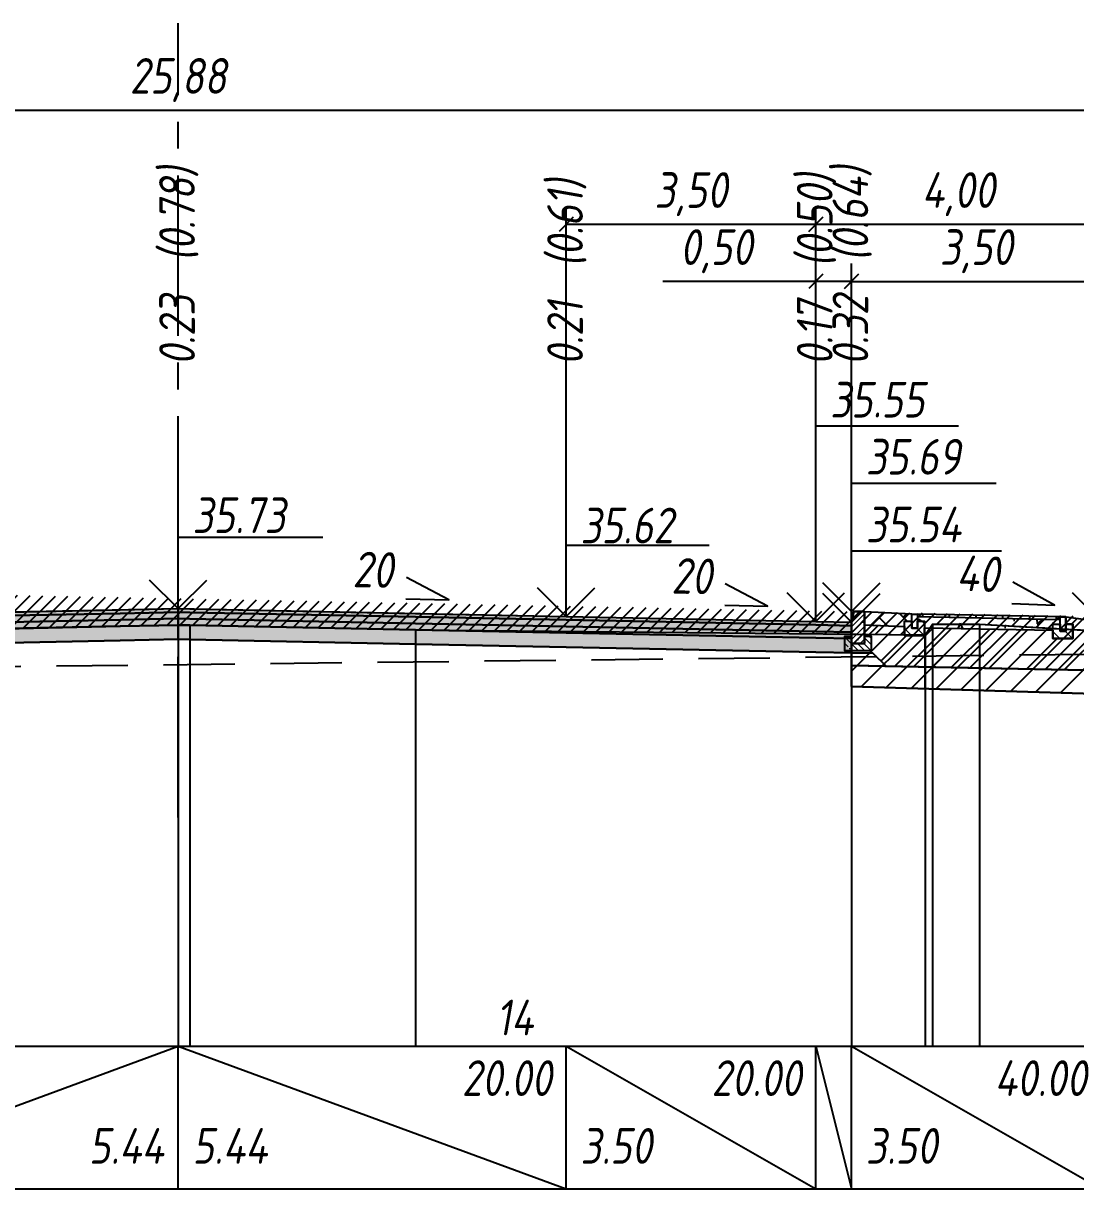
# Model space of a CAD drawing. Extents: x -717 to 1451, y -133302 to 233.
# Drawn here: x 193.4 to 267.1, y -110797 to -110715.3 of the extents above; entities that cross this region are included whole.
import ezdxf
from ezdxf.enums import TextEntityAlignment as Align

# ---------------------------------------------------------------- set-up
doc = ezdxf.new("R2010")
doc.units = 0
doc.linetypes.add('осевая2', pattern=[1.125, 0.75, -0.125, 0.125, -0.125])
doc.linetypes.add('штриховая', pattern=[0.75, 0.5, -0.25])
for name, color, linetype in [('Интерполированный поперечник', 2, 'Continuous'), ('КОД_399', 252, 'Continuous'), ('Код_514', 1, 'Continuous'), ('Контур_0', 7, 'Continuous'), ('Контур_2660', 7, 'Continuous'), ('Контур_400', 7, 'Continuous'), ('Контур_508', 7, 'Continuous'), ('Контур_512', 7, 'Continuous'), ('Контур_513', 7, 'Continuous'), ('Красный поперечник', 1, 'Continuous'), ('Объём_2501', 7, 'Continuous'), ('Объём_2650', 7, 'Continuous'), ('Объём_2660', 7, 'Continuous'), ('Ось', 1, 'осевая2'), ('Откосы', 7, 'Continuous'), ('Отметки покрытия', 7, 'Continuous'), ('Рабочие отметки', 7, 'Continuous'), ('Рабочие отметки доп.', 7, 'Continuous'), ('Слои выравнивания', 7, 'Continuous'), ('Таблица', 7, 'Continuous'), ('Уклоны проезжей части', 7, 'Continuous'), ('Черный поперечник', 3, 'Continuous')]:
    doc.layers.add(name, color=color, linetype=linetype)
for name, color, linetype, true_color in [('Контур_2540', 2, 'Continuous', 0xffff00), ('Контур_2570', 7, 'Continuous', 0x80ff00), ('Контур_2725', 7, 'Continuous', 0x323232), ('Контур_2760', 7, 'Continuous', 0x323232), ('Контур_2761', 7, 'Continuous', 0x323232), ('Контур_2762', 7, 'Continuous', 0x323232), ('Контур_2763', 7, 'Continuous', 0x323232), ('Контур_402', 7, 'Continuous', 0xff6464), ('Объём_2520', 7, 'Continuous', 0x80ffff), ('Объём_2540', 2, 'Continuous', 0xffff00), ('Объём_2563', 7, 'Continuous', 0xff8000), ('Объём_2570', 7, 'Continuous', 0x80ff00), ('Объём_2600', 7, 'Continuous', 0x808000), ('Объём_2746', 2, 'Continuous', 0xffff00)]:
    doc.layers.add(name, color=color, linetype=linetype, true_color=true_color)
doc.styles.get("Standard").update_dxf_attribs({"font": 'txt', "height": 2.5})
doc.styles.add('М', font='romand.shx', dxfattribs={"width": 0.8, "oblique": 10, "height": 2.5})
doc.dimstyles.new('ISO-25', dxfattribs={"dimtxt": 2.5, "dimasz": 2.5, "dimexe": 1.25, "dimexo": 0.625, "dimtad": 1, "dimtxsty": 'Standard', "dimcen": 2.5, "dimadec": 0, "dimazin": 0, "dimtfac": 1, "dimtmove": 0, "dimatfit": 3, "dimfxl": 1, "dimarcsym": 0})

# ---------------------------------------------------------------- blocks, each defined once
blk = doc.blocks.new('_Oblique')
at = {"color": 0, "linetype": 'ByBlock', "lineweight": -2}
blk.add_line((-0.5, -0.5), (0.5, 0.5), dxfattribs=at)
blk = doc.blocks.new('*D3599')
at = {"color": 0, "lineweight": -2, "transparency": 16777216}
for p, q in [((251.41, -110756.722), (251.41, -110732.153)), ((268.91, -110756.672), (268.91, -110732.153)), ((251.41, -110733.403), (268.91, -110733.403))]:
    blk.add_line(p, q, dxfattribs=at)
at = {"layer": 'Defpoints', "color": 0, "transparency": 16777216}
for p in [(268.91, -110733.403), (251.41, -110757.347), (268.91, -110757.297)]:
    blk.add_point(p, dxfattribs=at)
at = {"color": 0, "lineweight": -2, "transparency": 16777216, "rotation": 180}
blk.add_blockref('_Oblique', (251.41, -110733.403), dxfattribs=at)
at = {"color": 0, "lineweight": -2, "transparency": 16777216}
blk.add_blockref('_Oblique', (268.91, -110733.403), dxfattribs=at)
at = {"color": 0, "transparency": 16777216, "insert": (260.16, -110731.29), "char_height": 2.5, "width": 9.58333, "attachment_point": 5, "style": 'М'}
blk.add_mtext('3,50', dxfattribs=at)
blk = doc.blocks.new('*D3601')
at = {"color": 0, "lineweight": -2, "transparency": 16777216}
for p, q in [((248.91, -110756.672), (248.91, -110732.153)), ((251.41, -110756.722), (251.41, -110732.153)), ((248.91, -110733.403), (238.179, -110733.403)), ((251.41, -110733.403), (248.91, -110733.403))]:
    blk.add_line(p, q, dxfattribs=at)
at = {"layer": 'Defpoints', "color": 0, "transparency": 16777216}
for p in [(251.41, -110733.403), (248.91, -110757.297), (251.41, -110757.347)]:
    blk.add_point(p, dxfattribs=at)
at = {"color": 0, "lineweight": -2, "transparency": 16777216, "rotation": 180}
blk.add_blockref('_Oblique', (248.91, -110733.403), dxfattribs=at)
at = {"color": 0, "lineweight": -2, "transparency": 16777216}
blk.add_blockref('_Oblique', (251.41, -110733.403), dxfattribs=at)
at = {"color": 0, "transparency": 16777216, "insert": (241.941, -110731.29), "char_height": 2.5, "width": 9.16667, "attachment_point": 5, "style": 'М'}
blk.add_mtext('0,50', dxfattribs=at)
blk = doc.blocks.new('*D3603')
at = {"color": 0, "lineweight": -2, "transparency": 16777216}
for p, q in [((231.41, -110756.322), (231.41, -110728.153)), ((248.91, -110756.672), (248.91, -110728.153)), ((248.91, -110729.403), (231.41, -110729.403))]:
    blk.add_line(p, q, dxfattribs=at)
at = {"layer": 'Defpoints', "color": 0, "transparency": 16777216}
for p in [(231.41, -110729.403), (231.41, -110756.947), (248.91, -110757.297)]:
    blk.add_point(p, dxfattribs=at)
at = {"color": 0, "lineweight": -2, "transparency": 16777216, "rotation": 180}
blk.add_blockref('_Oblique', (231.41, -110729.403), dxfattribs=at)
at = {"color": 0, "lineweight": -2, "transparency": 16777216}
blk.add_blockref('_Oblique', (248.91, -110729.403), dxfattribs=at)
at = {"color": 0, "transparency": 16777216, "insert": (240.16, -110727.29), "char_height": 2.5, "width": 9.58333, "attachment_point": 5, "style": 'М'}
blk.add_mtext('3,50', dxfattribs=at)
blk = doc.blocks.new('*D3604')
at = {"color": 0, "lineweight": -2, "transparency": 16777216}
for p, q in [((248.91, -110756.672), (248.91, -110728.153)), ((268.91, -110757.422), (268.91, -110728.153)), ((268.91, -110729.403), (248.91, -110729.403))]:
    blk.add_line(p, q, dxfattribs=at)
at = {"layer": 'Defpoints', "color": 0, "transparency": 16777216}
for p in [(248.91, -110729.403), (248.91, -110757.297), (268.91, -110758.047)]:
    blk.add_point(p, dxfattribs=at)
at = {"color": 0, "lineweight": -2, "transparency": 16777216, "rotation": 180}
blk.add_blockref('_Oblique', (248.91, -110729.403), dxfattribs=at)
at = {"color": 0, "lineweight": -2, "transparency": 16777216}
blk.add_blockref('_Oblique', (268.91, -110729.403), dxfattribs=at)
at = {"color": 0, "transparency": 16777216, "insert": (258.91, -110727.29), "char_height": 2.5, "width": 9.16667, "attachment_point": 5, "style": 'М'}
blk.add_mtext('4,00', dxfattribs=at)
blk = doc.blocks.new('*D3606')
at = {"color": 0, "lineweight": -2, "transparency": 16777216}
for p, q in [((139.517, -110757.422), (139.517, -110720.153)), ((268.91, -110757.422), (268.91, -110720.153)), ((139.517, -110721.403), (268.91, -110721.403))]:
    blk.add_line(p, q, dxfattribs=at)
at = {"layer": 'Defpoints', "color": 0, "transparency": 16777216}
for p in [(268.91, -110721.403), (139.517, -110758.047), (268.91, -110758.047)]:
    blk.add_point(p, dxfattribs=at)
at = {"color": 0, "lineweight": -2, "transparency": 16777216, "rotation": 180}
blk.add_blockref('_Oblique', (139.517, -110721.403), dxfattribs=at)
at = {"color": 0, "lineweight": -2, "transparency": 16777216}
blk.add_blockref('_Oblique', (268.91, -110721.403), dxfattribs=at)
at = {"color": 0, "transparency": 16777216, "insert": (204.214, -110719.29), "char_height": 2.5, "width": 12.5, "attachment_point": 5, "style": 'М'}
blk.add_mtext('25,88', dxfattribs=at)
blk = doc.blocks.new('БР100.30.18')
at = {"linetype": 'Continuous', "lineweight": 13}
h = blk.add_hatch(dxfattribs=at)
h.set_pattern_fill('ANSI35', scale=5)
h.set_pattern_definition([(45, (-1504.996, -4799.2297), (-0.88388348, 0.88388348), []), (45, (-1504.1121, -4799.2297), (-0.88388348, 0.88388348), [1.5625, -0.3125, 0, -0.3125])])
h.paths.add_polyline_path([(0.3, 3.47), (1.8, 3.47), (1.8, -1.03), (0, -1.03), (0, 1.97)])
h = blk.add_hatch(dxfattribs=at)
h.set_pattern_fill('ANSI35', scale=5, angle=90)
h.set_pattern_definition([(135, (-1504.996, -4800.7297), (-0.88388348, -0.88388348), []), (135, (-1504.996, -4799.8458), (-0.88388348, -0.88388348), [1.5625, -0.3125, 0, -0.3125])])
h.paths.add_polyline_path([(-1, -0.03), (0, -0.03), (0, -1.03), (1.8, -1.03), (1.8, -0.03), (2.8, -0.03), (2.8, -2.03), (-1, -2.03)])
at = {"color": 7, "lineweight": 30}
blk.add_lwpolyline([(1.8, -1.03), (0, -1.03), (0, 1.97), (0.3, 3.47), (1.8, 3.47)], close=True, dxfattribs=at)
at = {"linetype": 'Continuous'}
blk.add_lwpolyline([(0, -0.03), (-1, -0.03), (-1, -2.03), (2.8, -2.03), (2.8, -0.03), (1.8, -0.03)], dxfattribs=at)

msp = doc.modelspace()

# ---------------------------------------------------------------- hatches: boundary and pattern name
at = {"linetype": 'Continuous'}
h = msp.add_hatch(dxfattribs=at)
h.set_pattern_fill('AR-HBONE', color=253, scale=0.3)
h.set_pattern_definition([(45, (-43.6613, -116562.569), (0, 1.69705627), [3.6, -1.2]), (135, (-42.8127, -116561.7205), (1e-16, 1.69705627), [3.6, -1.2])])
h.paths.add_polyline_path([(256.032, -110756.72), (256.032, -110757.72), (256.032, -110757.72)])
h.paths.add_polyline_path([(252.311, -110756.571), (255.632, -110756.72), (255.632, -110757.22), (255.132, -110757.22), (255.132, -110757.598), (252.31, -110757.472)])
h = msp.add_hatch(dxfattribs=at)
h.set_pattern_fill('ANSI31', color=256, scale=15, angle=45, style=0)
h.set_pattern_definition([(90, (-1656.0975, -115710.3505), (-1.875, 3e-16), [])])
h.paths.add_polyline_path([(266.027, -110756.926), (256.032, -110756.72), (256.032, -110756.92), (266.027, -110757.118)])
at = {"linetype": 'Continuous', "lineweight": 13}
h = msp.add_hatch(dxfattribs=at)
h.set_pattern_fill('ANSI35', scale=5, angle=90)
h.set_pattern_definition([(135, (-1612.052, -45029.0915), (-0.883883476, -0.883883476), []), (135, (-1612.052, -45028.2076), (-0.883883476, -0.883883476), [1.5625, -0.3125, 0, -0.3125])])
h.paths.add_polyline_path([(255.132, -110757.22), (255.631, -110757.22), (255.632, -110757.72), (256.032, -110757.72), (256.032, -110757.22), (256.532, -110757.22), (256.532, -110758.22), (255.132, -110758.22)])
h = msp.add_hatch(dxfattribs=at)
h.set_pattern_fill('ANSI35', scale=5, angle=90)
h.set_pattern_definition([(135, (-1601.6565, -45029.2976), (-0.883883476, -0.883883476), []), (135, (-1601.6565, -45028.4137), (-0.883883476, -0.883883476), [1.5625, -0.3125, 0, -0.3125])])
h.paths.add_polyline_path([(265.527, -110757.426), (266.027, -110757.426), (266.027, -110757.926), (266.427, -110757.926), (266.427, -110757.426), (266.927, -110757.426), (266.927, -110758.426), (265.527, -110758.426)])
at = {"layer": 'КОД_399'}
h = msp.add_hatch(dxfattribs=at)
h.set_pattern_fill('AR-CONC', scale=0.7, angle=45, style=0)
h.set_pattern_definition([(95, (-1656.1794, -115710.4397), (3.860864, 3.2396496), [0.525, -5.775]), (40, (-1656.1794, -115710.4397), (-4.409945, 3.036377), [0.42, -4.62]), (145.45144, (-1655.8577, -115710.17), (-0.549081, 6.2760265), [0.4461813, -4.907995]), (91.1842, (-1657.1694, -115709.45), (6.101854, 4.4632964), [0.7875, -8.6625]), (141.63564, (-1656.661, -115709.078), (-0.1953, 9.447982), [0.669272, -7.361996]), (36.18416, (-1657.169, -115709.45), (-0.1953, 9.447982), [0.63, -6.93]), (66, (-1656.427, -115709.2023), (4.947401, 0.9616773), [0.525, -5.775]), (11, (-1656.427, -115709.2023), (-2.38496, 4.793659), [0.42, -4.62]), (116.45144, (-1656.0146, -115709.122), (2.562441, 5.7553363), [0.4461813, -4.907995]), (82.5, (-1656.1794, -115710.4397), (-1.5875523, 1.7079287), [0, -4.564, 0, -4.69, 0, -4.6375]), (52.5, (-1656.1794, -115710.4397), (-0.6501106, 3.2543661), [0, -2.674, 0, -4.459, 0, -1.7675]), (12.5, (-1657.2832, -115711.5435), (2.7539272, 2.5306453), [0, -1.75, 0, -5.46, 0, -7.245]), (2.5, (-1657.7782, -115712.0385), (2.3911299, 3.3821186), [0, -2.275, 0, -3.626, 0, -5.145])])
h.paths.add_polyline_path([(265.527, -110757.426), (266.027, -110757.426), (266.027, -110757.118), (256.032, -110756.92), (256.032, -110757.22), (256.532, -110757.22), (256.532, -110757.68), (265.527, -110757.858)])
at = {"layer": 'Объём_2563'}
h = msp.add_hatch(dxfattribs=at)
h.set_pattern_fill('ANSI31', color=256, scale=0.3)
h.paths.add_polyline_path([(155.517, -110759.465), (154.599, -110760.383), (134.182, -110760.791), (139.517, -110757.235), (142, -110756.926), (142, -110757.426), (141.5, -110757.426), (141.5, -110758.426), (142.9, -110758.426), (142.9, -110757.858), (151.896, -110757.68), (151.896, -110758.22), (153.296, -110758.22), (153.296, -110757.598), (156.117, -110757.472), (156.118, -110758.286), (155.618, -110758.286), (155.619, -110759.286), (157.017, -110759.285), (157.017, -110759.435)])
h.paths.add_polyline_path([(272.271, -110760.677), (272.387, -110760.754), (253.829, -110760.383), (252.91, -110759.465), (251.41, -110759.435), (251.411, -110759.285), (252.809, -110759.286), (252.81, -110758.286), (252.31, -110758.286), (252.31, -110757.472), (255.132, -110757.598), (255.132, -110758.22), (256.532, -110758.22), (256.532, -110757.68), (265.527, -110757.858), (265.527, -110758.426), (266.927, -110758.426), (266.927, -110757.426), (266.427, -110757.426), (266.427, -110756.926), (268.91, -110757.235), (272.271, -110759.475)])
at = {"layer": 'Объём_2570'}
h = msp.add_hatch(dxfattribs=at)
h.set_pattern_fill('ANSI31', color=256, scale=0.2)
h.paths.add_polyline_path([(139.586, -110759.499), (135.275, -110760.586), (128.197, -110761.904), (125.71, -110764.162), (124.018, -110766.047), (122.284, -110764.239), (120.573, -110761.997), (114.843, -110759.196), (108.909, -110756.088), (105, -110755.837), (105, -110755.087), (108.909, -110755.338), (114.843, -110758.446), (120.573, -110761.247), (122.284, -110763.489), (124.018, -110765.297), (125.71, -110763.412), (128.197, -110761.154), (135.275, -110759.836), (139.586, -110758.749)])
h.paths.add_polyline_path([(280.026, -110759.817), (276.362, -110760.19), (274.887, -110759.5), (272.856, -110758.89), (272.856, -110758.14), (274.887, -110758.75), (276.362, -110759.44), (280.026, -110759.067)], flags=17)
edge = h.paths.add_edge_path()
edge.add_line((80, -110753.206), (80.602, -110753.195))
edge.add_line((80.602, -110753.195), (81.58, -110753.938))
edge.add_line((81.58, -110753.938), (82.123, -110754.422))
edge.add_line((82.123, -110754.422), (83.737, -110754.346))
edge.add_line((83.737, -110754.346), (95.997, -110754.805))
edge.add_line((95.997, -110754.805), (100.173, -110754.75))
edge.add_line((100.173, -110754.75), (103.214, -110754.973))
edge.add_line((103.214, -110754.973), (108.909, -110755.338))
edge.add_line((108.909, -110755.338), (114.843, -110758.446))
edge.add_line((114.843, -110758.446), (120.573, -110761.247))
edge.add_line((120.573, -110761.247), (122.284, -110763.489))
edge.add_line((122.284, -110763.489), (124.018, -110765.297))
edge.add_line((124.018, -110765.297), (125.71, -110763.412))
edge.add_line((125.71, -110763.412), (128.197, -110761.154))
edge.add_line((128.197, -110761.154), (135.275, -110759.836))
edge.add_line((135.275, -110759.836), (139.586, -110758.749))
edge.add_line((139.586, -110758.749), (143.089, -110758.632))
edge.add_line((143.089, -110758.632), (152.986, -110757.846))
edge.add_line((152.986, -110757.846), (153.486, -110758.596))
edge.add_line((153.486, -110758.596), (190.014, -110757.792))
edge.add_line((190.014, -110757.792), (204.214, -110757.484))
edge.add_line((204.214, -110757.484), (205.028, -110757.466))
edge.add_line((205.028, -110757.466), (220.843, -110757.821))
edge.add_line((220.843, -110757.821), (256.577, -110758.174))
edge.add_line((256.577, -110758.174), (257.077, -110757.424))
edge.add_line((257.077, -110757.424), (260.378, -110757.433))
edge.add_line((260.378, -110757.433), (272.856, -110758.14))
edge.add_line((272.856, -110758.14), (274.887, -110758.75))
edge.add_line((274.887, -110758.75), (276.362, -110759.44))
edge.add_line((276.362, -110759.44), (281.155, -110758.953))
edge.add_line((281.155, -110758.953), (286.929, -110758.082))
edge.add_line((286.929, -110758.082), (296.011, -110757.831))
edge.add_line((296.011, -110757.831), (303.461, -110757.615))
edge.add_line((303.461, -110757.615), (304.002, -110757.608))
edge.add_line((304.002, -110757.608), (304.174, -110757.61))
edge.add_line((304.174, -110757.61), (305.026, -110757.592))
at = {"layer": 'Объём_2600'}
h = msp.add_hatch(dxfattribs=at)
h.set_pattern_fill('ANSI31', color=6, scale=0.4)
h.paths.add_polyline_path([(157.017, -110761.807), (131.511, -110762.572), (127.462, -110762.572), (128.197, -110761.904), (135.275, -110760.586), (139.586, -110759.499), (139.586, -110758.749), (143.089, -110758.632), (152.986, -110757.846), (153.486, -110758.596), (157.017, -110758.518)])
h.paths.add_polyline_path([(108.909, -110756.088), (114.843, -110759.196), (120.573, -110761.997), (121.012, -110762.572), (116.227, -110762.572), (106.245, -110755.917)])
h.paths.add_polyline_path([(277.146, -110762.19), (276.916, -110762.19), (276.916, -110762.572), (251.41, -110761.807), (251.41, -110758.123), (256.577, -110758.174), (257.077, -110757.424), (260.378, -110757.433), (272.856, -110758.14), (272.856, -110758.89), (274.887, -110759.5), (276.362, -110760.19), (280.026, -110759.817), (280.026, -110760.269)])
at = {"layer": 'Слои выравнивания'}
for color, points in [(2, [(157.017, -110757.285), (159.517, -110757.235), (177.017, -110756.885), (190.014, -110756.625), (200.136, -110756.422), (204.214, -110756.341), (204.214, -110756.591), (200.136, -110756.672), (190.014, -110756.875), (177.017, -110757.135), (159.517, -110757.485), (157.017, -110757.535)]), (3, [(157.017, -110757.535), (159.517, -110757.485), (177.017, -110757.135), (190.014, -110756.875), (200.136, -110756.672), (204.214, -110756.591), (204.214, -110757.041), (200.136, -110757.122), (190.014, -110757.325), (177.017, -110757.585), (159.517, -110757.935), (157.017, -110757.985)]), (4, [(157.017, -110757.985), (159.517, -110757.935), (177.017, -110757.585), (190.014, -110757.325), (200.136, -110757.122), (204.214, -110757.041), (204.214, -110757.491), (200.136, -110757.572), (190.014, -110757.775), (177.017, -110758.035), (159.517, -110758.385), (157.017, -110758.435)]), (2, [(204.214, -110756.341), (205.028, -110756.357), (220.843, -110756.673), (231.41, -110756.885), (248.91, -110757.235), (251.41, -110757.285), (251.41, -110757.535), (248.91, -110757.485), (231.41, -110757.135), (220.843, -110756.923), (205.028, -110756.607), (204.214, -110756.591)]), (3, [(204.214, -110756.591), (205.028, -110756.607), (220.843, -110756.923), (231.41, -110757.135), (248.91, -110757.485), (251.41, -110757.535), (251.41, -110757.985), (248.91, -110757.935), (231.41, -110757.585), (220.843, -110757.373), (205.028, -110757.057), (204.214, -110757.041)]), (4, [(204.214, -110757.041), (205.028, -110757.057), (220.843, -110757.373), (231.41, -110757.585), (248.91, -110757.935), (251.41, -110757.985), (251.41, -110758.435), (248.91, -110758.385), (231.41, -110758.035), (220.843, -110757.823), (205.028, -110757.507), (204.214, -110757.491)]), (5, [(157.017, -110758.435), (159.517, -110758.385), (177.017, -110758.035), (190.014, -110757.775), (200.136, -110757.572), (204.214, -110757.491), (204.214, -110758.491), (200.136, -110758.572), (190.014, -110758.775), (177.017, -110759.035), (159.517, -110759.385), (157.017, -110759.435)]), (5, [(204.214, -110757.491), (205.028, -110757.507), (220.843, -110757.823), (231.41, -110758.035), (248.91, -110758.385), (251.41, -110758.435), (251.41, -110759.435), (248.91, -110759.385), (231.41, -110759.035), (220.843, -110758.823), (205.028, -110758.507), (204.214, -110758.491)])]:
    msp.add_hatch(color=color, dxfattribs=at).paths.add_polyline_path(points)

# ---------------------------------------------------------------- linework, layer by layer
for points in [[(255.632, -110756.72), (252.311, -110756.571), (252.31, -110757.472), (255.132, -110757.598), (255.132, -110757.22), (255.632, -110757.22), (255.632, -110756.72)], [(255.632, -110756.72), (256.032, -110756.72), (256.032, -110757.72), (255.632, -110757.72), (255.632, -110756.72)], [(266.427, -110756.926), (256.032, -110756.72)], [(266.027, -110757.118), (256.032, -110756.92)], [(266.027, -110756.926), (266.427, -110756.926), (266.427, -110757.926), (266.027, -110757.926), (266.027, -110756.926)], [(256.032, -110757.22), (256.532, -110757.22), (256.532, -110758.22), (255.132, -110758.22), (255.132, -110757.22), (255.632, -110757.22), (255.632, -110757.72), (256.032, -110757.72), (256.032, -110757.22)], [(256.532, -110757.68), (265.527, -110757.858)], [(266.427, -110757.426), (266.927, -110757.426), (266.927, -110758.426), (265.527, -110758.426), (265.527, -110757.426), (266.027, -110757.426), (266.027, -110757.926), (266.427, -110757.926), (266.427, -110757.426)]]:
    msp.add_lwpolyline(points)
at = {"layer": 'Интерполированный поперечник', "linetype": 'штриховая', "ltscale": 10, "flags": 128}
msp.add_lwpolyline([(128.2, -110761.129), (274.384, -110759.451)], dxfattribs=at)
at = {"layer": 'Код_514'}
for p, q in [((177.017, -110797), (204.214, -110787)), ((204.214, -110797), (204.214, -110787)), ((204.214, -110787), (231.41, -110797)), ((231.41, -110797), (231.41, -110787)), ((231.41, -110787), (248.91, -110797)), ((248.91, -110797), (248.91, -110787)), ((248.91, -110787), (251.41, -110797)), ((251.41, -110797), (251.41, -110787)), ((251.41, -110797), (251.41, -110787)), ((251.41, -110787), (268.91, -110797))]:
    msp.add_line(p, q, dxfattribs=at)
at = {"layer": 'Контур_0', "color": 250, "flags": 128}
for points in [[(251.41, -110760.335), (251.41, -110759.435), (252.91, -110759.465), (253.829, -110760.383), (251.41, -110760.335), (251.41, -110760.335)], [(251.41, -110759.435), (252.91, -110759.465), (253.829, -110760.383), (272.387, -110760.754)]]:
    msp.add_lwpolyline(points, dxfattribs=at)
at = {"layer": 'Контур_2540', "flags": 128}
msp.add_lwpolyline([(276.916, -110762.572), (251.41, -110761.807), (251.41, -110760.335), (272.387, -110760.754), (274.54, -110762.19), (276.343, -110762.19), (276.916, -110762.572), (276.916, -110762.572)], dxfattribs=at)
at = {"layer": 'Контур_2570', "flags": 128}
msp.add_lwpolyline([(190.014, -110757.792), (204.214, -110757.484), (205.028, -110757.466), (220.843, -110757.821), (256.577, -110758.174), (257.077, -110757.424), (260.378, -110757.433), (272.856, -110758.14), (272.856, -110758.89), (274.887, -110759.5), (276.362, -110760.19), (276.362, -110760.19), (281.155, -110759.703), (286.929, -110758.832), (296.011, -110758.581), (303.461, -110758.365), (304.002, -110758.358), (304.174, -110758.36), (305.026, -110758.342)], dxfattribs=at)
at = {"layer": 'Контур_2660', "flags": 128}
msp.add_lwpolyline([(251.41, -110761.807), (276.916, -110762.572)], dxfattribs=at)
at = {"layer": 'Контур_2725', "flags": 128}
msp.add_lwpolyline([(157.017, -110759.435), (159.517, -110759.385), (177.017, -110759.035), (190.014, -110758.775), (200.136, -110758.572), (204.214, -110758.491), (205.028, -110758.507), (220.843, -110758.823), (231.41, -110759.035), (248.91, -110759.385), (251.41, -110759.435)], dxfattribs=at)
at = {"layer": 'Контур_2760', "flags": 128}
msp.add_lwpolyline([(157.017, -110757.285), (159.517, -110757.235), (177.017, -110756.885), (190.014, -110756.625), (200.136, -110756.422), (204.214, -110756.341), (205.028, -110756.357), (220.843, -110756.673), (231.41, -110756.885), (248.91, -110757.235), (251.41, -110757.285)], dxfattribs=at)
at = {"layer": 'Контур_2761', "flags": 128}
msp.add_lwpolyline([(157.017, -110757.535), (159.517, -110757.485), (177.017, -110757.135), (190.014, -110756.875), (200.136, -110756.672), (204.214, -110756.591), (205.028, -110756.607), (220.843, -110756.923), (231.41, -110757.135), (248.91, -110757.485), (251.41, -110757.535)], dxfattribs=at)
at = {"layer": 'Контур_2762', "flags": 128}
msp.add_lwpolyline([(157.017, -110757.985), (159.517, -110757.935), (177.017, -110757.585), (190.014, -110757.325), (200.136, -110757.122), (204.214, -110757.041), (205.028, -110757.057), (220.843, -110757.373), (231.41, -110757.585), (248.91, -110757.935), (251.41, -110757.985)], dxfattribs=at)
at = {"layer": 'Контур_2763', "flags": 128}
msp.add_lwpolyline([(157.017, -110758.435), (159.517, -110758.385), (177.017, -110758.035), (190.014, -110757.775), (200.136, -110757.572), (204.214, -110757.491), (205.028, -110757.507), (220.843, -110757.823), (231.41, -110758.035), (248.91, -110758.385), (251.41, -110758.435)], dxfattribs=at)
at = {"layer": 'Контур_400', "flags": 128}
for points in [[(157.017, -110757.285), (159.517, -110757.235), (159.517, -110757.235), (159.517, -110757.235), (159.517, -110757.235), (159.517, -110757.235), (159.517, -110757.235), (177.017, -110756.885), (204.214, -110756.341)], [(204.214, -110756.341), (231.41, -110756.885), (248.91, -110757.235), (248.91, -110757.235), (248.91, -110757.235), (248.91, -110757.235), (248.91, -110757.235), (248.91, -110757.235), (251.41, -110757.285)]]:
    msp.add_lwpolyline(points, dxfattribs=at)
at = {"layer": 'Контур_402', "flags": 128}
msp.add_lwpolyline([(131.511, -110762.572), (157.017, -110761.807), (157.017, -110759.435), (204.214, -110758.491), (251.41, -110759.435), (251.41, -110761.807), (276.916, -110762.572)], dxfattribs=at)
at = {"layer": 'Контур_508', "flags": 128}
msp.add_lwpolyline([(105, -110755.087), (119.119, -110764.5), (119.119, -110765.702), (122.566, -110768), (122.869, -110768), (124.869, -110768), (125.172, -110768), (128.619, -110765.702), (128.619, -110764.5), (131.511, -110762.572), (157.017, -110761.807), (157.017, -110759.435), (204.214, -110758.491), (251.41, -110759.435), (251.41, -110761.807), (276.916, -110762.572), (276.916, -110762.19), (277.146, -110762.19), (280.026, -110760.269)], dxfattribs=at)
at = {"layer": 'Контур_512', "flags": 128}
msp.add_lwpolyline([(251.41, -110761.807), (276.916, -110762.572), (276.916, -110762.19), (277.146, -110762.19), (280.026, -110760.269)], dxfattribs=at)
at = {"layer": 'Контур_513', "flags": 128}
msp.add_lwpolyline([(105, -110755.087), (119.119, -110764.5), (119.119, -110765.702), (122.566, -110768), (122.869, -110768), (124.869, -110768), (125.172, -110768), (128.619, -110765.702), (128.619, -110764.5), (131.511, -110762.572), (157.017, -110761.807), (157.017, -110759.435), (204.214, -110758.491), (251.41, -110759.435), (251.41, -110761.807), (276.916, -110762.572), (276.916, -110762.19), (277.146, -110762.19), (280.026, -110760.269)], dxfattribs=at)
at = {"layer": 'Красный поперечник'}
for p, q in [((177.017, -110756.885), (204.214, -110756.341)), ((204.214, -110756.341), (231.41, -110756.885)), ((231.41, -110756.885), (248.91, -110757.235)), ((248.91, -110757.235), (251.41, -110757.285)), ((251.41, -110761.807), (251.41, -110787))]:
    msp.add_line(p, q, dxfattribs=at)
at = {"layer": 'Объём_2501', "flags": 128}
for points in [[(157.017, -110757.285), (159.517, -110757.235), (159.517, -110757.235), (159.517, -110757.235), (159.517, -110757.235), (159.517, -110757.235), (159.517, -110757.235), (177.017, -110756.885), (204.214, -110756.341)], [(204.214, -110756.341), (231.41, -110756.885), (248.91, -110757.235), (248.91, -110757.235), (248.91, -110757.235), (248.91, -110757.235), (248.91, -110757.235), (248.91, -110757.235), (251.41, -110757.285)]]:
    msp.add_lwpolyline(points, dxfattribs=at)
at = {"layer": 'Объём_2520', "color": 250, "flags": 128}
msp.add_lwpolyline([(251.41, -110760.335), (251.41, -110759.435), (252.91, -110759.465), (253.829, -110760.383), (251.41, -110760.335), (251.41, -110760.335)], dxfattribs=at)
at = {"layer": 'Объём_2540', "flags": 128}
msp.add_lwpolyline([(276.916, -110762.572), (251.41, -110761.807), (251.41, -110760.335), (272.387, -110760.754), (274.54, -110762.19), (276.343, -110762.19), (276.916, -110762.572), (276.916, -110762.572)], dxfattribs=at)
at = {"layer": 'Объём_2563', "color": 250, "flags": 128}
msp.add_lwpolyline([(272.271, -110760.677), (272.387, -110760.754), (253.829, -110760.383), (252.91, -110759.465), (251.41, -110759.435), (251.411, -110759.285), (252.809, -110759.286), (252.81, -110758.286), (252.31, -110758.286), (252.31, -110757.472), (255.132, -110757.598), (255.132, -110758.22), (256.532, -110758.22), (256.532, -110757.68), (265.527, -110757.858), (265.527, -110758.426), (266.927, -110758.426), (266.927, -110757.426), (266.427, -110757.426), (266.427, -110756.926), (268.91, -110757.235), (272.271, -110759.475), (272.271, -110760.677), (272.271, -110760.677)], dxfattribs=at)
at = {"layer": 'Объём_2650', "color": 6, "flags": 128}
msp.add_lwpolyline([(277.146, -110762.19), (276.916, -110762.19), (276.916, -110762.572), (251.41, -110761.807), (251.41, -110758.123), (256.577, -110758.174), (257.077, -110757.424), (260.378, -110757.433), (272.856, -110758.14), (272.856, -110758.89), (274.887, -110759.5), (276.362, -110760.19), (280.026, -110759.817), (280.026, -110760.269), (277.146, -110762.19), (277.146, -110762.19)], dxfattribs=at)
at = {"layer": 'Объём_2660', "flags": 128}
msp.add_lwpolyline([(251.41, -110761.807), (276.916, -110762.572)], dxfattribs=at)
at = {"layer": 'Объём_2746', "flags": 128}
msp.add_lwpolyline([(280.026, -110760.269), (277.146, -110762.19), (276.916, -110762.19), (276.916, -110762.572), (256.577, -110761.962), (256.577, -110758.174), (257.077, -110757.424), (260.378, -110757.433), (270.028, -110757.98), (274.843, -110761.19), (276.843, -110761.19), (278.698, -110759.953), (280.026, -110759.817), (280.026, -110760.269), (280.026, -110760.269)], dxfattribs=at)
at = {"layer": 'Ось', "ltscale": 15}
msp.add_line((204.214, -110770.971), (204.214, -110715.312), dxfattribs=at)
at = {"layer": 'Откосы', "color": 1, "flags": 128}
for points in [[(220.182, -110755.66), (223.181, -110755.72), (220.212, -110754.16)], [(242.53, -110756.107), (245.529, -110756.167), (242.56, -110754.607)], [(262.649, -110755.983), (265.646, -110756.103), (262.708, -110754.485)]]:
    msp.add_lwpolyline(points, dxfattribs=at)
at = {"layer": 'Отметки покрытия', "color": 1}
for p, q in [((248.91, -110757.235), (248.91, -110743.535)), ((248.91, -110743.535), (258.9, -110743.535)), ((251.41, -110756.535), (251.41, -110747.535)), ((251.41, -110747.535), (261.552, -110747.535)), ((204.214, -110756.341), (204.214, -110751.341)), ((204.214, -110751.341), (214.362, -110751.341)), ((231.41, -110756.885), (231.41, -110751.885)), ((231.41, -110751.885), (241.431, -110751.885)), ((251.41, -110757.285), (251.41, -110752.285)), ((251.41, -110752.285), (261.915, -110752.285)), ((204.214, -110756.341), (202.214, -110754.341)), ((204.214, -110756.341), (206.214, -110754.341)), ((251.41, -110756.535), (249.41, -110754.535)), ((251.41, -110756.535), (253.41, -110754.535)), ((231.41, -110756.885), (229.41, -110754.885)), ((231.41, -110756.885), (233.41, -110754.885)), ((248.91, -110757.235), (246.91, -110755.235)), ((248.91, -110757.235), (250.91, -110755.235)), ((251.41, -110757.285), (249.41, -110755.285)), ((251.41, -110757.285), (253.41, -110755.285)), ((268.91, -110757.235), (266.91, -110755.235))]:
    msp.add_line(p, q, dxfattribs=at)
at = {"layer": 'Слои выравнивания'}
for p, q in [((204.214, -110756.341), (204.214, -110787)), ((251.41, -110757.285), (251.41, -110787))]:
    msp.add_line(p, q, dxfattribs=at)
at = {"layer": 'Слои выравнивания', "color": 2, "flags": 128}
for points in [[(157.017, -110757.285), (159.517, -110757.235), (177.017, -110756.885), (190.014, -110756.625), (200.136, -110756.422), (204.214, -110756.341), (204.214, -110756.591), (200.136, -110756.672), (190.014, -110756.875), (177.017, -110757.135), (159.517, -110757.485), (157.017, -110757.535)], [(204.214, -110756.341), (205.028, -110756.357), (220.843, -110756.673), (231.41, -110756.885), (248.91, -110757.235), (251.41, -110757.285), (251.41, -110757.535), (248.91, -110757.485), (231.41, -110757.135), (220.843, -110756.923), (205.028, -110756.607), (204.214, -110756.591)]]:
    msp.add_lwpolyline(points, close=True, dxfattribs=at)
at = {"layer": 'Слои выравнивания', "color": 3, "flags": 128}
for points in [[(157.017, -110757.535), (159.517, -110757.485), (177.017, -110757.135), (190.014, -110756.875), (200.136, -110756.672), (204.214, -110756.591), (204.214, -110757.041), (200.136, -110757.122), (190.014, -110757.325), (177.017, -110757.585), (159.517, -110757.935), (157.017, -110757.985)], [(204.214, -110756.591), (205.028, -110756.607), (220.843, -110756.923), (231.41, -110757.135), (248.91, -110757.485), (251.41, -110757.535), (251.41, -110757.985), (248.91, -110757.935), (231.41, -110757.585), (220.843, -110757.373), (205.028, -110757.057), (204.214, -110757.041)]]:
    msp.add_lwpolyline(points, close=True, dxfattribs=at)
at = {"layer": 'Слои выравнивания', "color": 4, "flags": 128}
for points in [[(157.017, -110757.985), (159.517, -110757.935), (177.017, -110757.585), (190.014, -110757.325), (200.136, -110757.122), (204.214, -110757.041), (204.214, -110757.491), (200.136, -110757.572), (190.014, -110757.775), (177.017, -110758.035), (159.517, -110758.385), (157.017, -110758.435)], [(204.214, -110757.041), (205.028, -110757.057), (220.843, -110757.373), (231.41, -110757.585), (248.91, -110757.935), (251.41, -110757.985), (251.41, -110758.435), (248.91, -110758.385), (231.41, -110758.035), (220.843, -110757.823), (205.028, -110757.507), (204.214, -110757.491)]]:
    msp.add_lwpolyline(points, close=True, dxfattribs=at)
at = {"layer": 'Слои выравнивания', "color": 5, "flags": 128}
for points in [[(157.017, -110758.435), (159.517, -110758.385), (177.017, -110758.035), (190.014, -110757.775), (200.136, -110757.572), (204.214, -110757.491), (204.214, -110758.491), (200.136, -110758.572), (190.014, -110758.775), (177.017, -110759.035), (159.517, -110759.385), (157.017, -110759.435)], [(204.214, -110757.491), (205.028, -110757.507), (220.843, -110757.823), (231.41, -110758.035), (248.91, -110758.385), (251.41, -110758.435), (251.41, -110759.435), (248.91, -110759.385), (231.41, -110759.035), (220.843, -110758.823), (205.028, -110758.507), (204.214, -110758.491)]]:
    msp.add_lwpolyline(points, close=True, dxfattribs=at)
at = {"layer": 'Таблица'}
for p, q in [((80, -110787), (305.026, -110787)), ((80, -110797), (305.026, -110797))]:
    msp.add_line(p, q, dxfattribs=at)
at = {"layer": 'Уклоны проезжей части', "color": 1, "flags": 128}
for points in [[(220.182, -110755.66), (223.181, -110755.72), (220.212, -110754.16)], [(242.53, -110756.107), (245.529, -110756.167), (242.56, -110754.607)], [(262.649, -110755.983), (265.646, -110756.103), (262.708, -110754.485)]]:
    msp.add_lwpolyline(points, dxfattribs=at)
at = {"layer": 'Черный поперечник', "color": 7}
for p, q in [((204.214, -110757.484), (204.214, -110787)), ((205.028, -110757.466), (205.028, -110787)), ((220.843, -110757.821), (220.843, -110787)), ((257.077, -110757.424), (257.077, -110787)), ((260.378, -110757.433), (260.378, -110787)), ((256.577, -110758.174), (256.577, -110787))]:
    msp.add_line(p, q, dxfattribs=at)
at = {"layer": 'Черный поперечник', "flags": 128}
msp.add_lwpolyline([(190.014, -110757.792), (204.214, -110757.484), (205.028, -110757.466), (220.843, -110757.821), (256.577, -110758.174), (257.077, -110757.424), (260.378, -110757.433), (272.856, -110758.14), (274.887, -110758.75), (276.362, -110759.44), (281.155, -110758.953), (286.929, -110758.082), (296.011, -110757.831), (303.461, -110757.615), (304.002, -110757.608), (304.174, -110757.61), (305.026, -110757.592)], dxfattribs=at)

# ---------------------------------------------------------------- block references
at = {"lineweight": 18, "xscale": 0.5, "yscale": 0.5, "zscale": 0.5, "rotation": 359.9444632229611}
msp.add_blockref('БР100.30.18', (251.41, -110758.268), dxfattribs=at)

# ---------------------------------------------------------------- texts
at = {"layer": 'Код_514', "style": 'М', "oblique": 10, "width": 0.8}
for s, p in [('20.00', (230.41, -110788)), ('20.00', (247.91, -110788)), ('40.00', (267.91, -110788))]:
    msp.add_text(s, height=2.5, dxfattribs=at).set_placement(p, align=Align.TOP_RIGHT)
msp.add_text('5.44', height=2.5, dxfattribs=at).set_placement((203.214, -110796), align=Align.BOTTOM_RIGHT)
for s, p in [('5.44', (205.214, -110796)), ('3.50', (232.41, -110796)), ('3.50', (252.41, -110796))]:
    msp.add_text(s, height=2.5, dxfattribs=at).set_placement(p, align=Align.BOTTOM_LEFT)
at = {"layer": 'Откосы', "color": 1, "style": 'М', "oblique": 10, "width": 0.8}
for s, rotation, p in [('20', 358.85423, (217.832, -110755.613)), ('20', 358.85423, (240.18, -110756.06)), ('40', 357.70938, (260.2, -110755.886))]:
    msp.add_text(s, height=2.5, rotation=rotation, dxfattribs=at).set_placement(p, align=Align.BOTTOM_CENTER)
at = {"layer": 'Отметки покрытия', "color": 1, "style": 'М', "oblique": 10, "width": 0.8}
for s, p in [('35.55', (249.91, -110743.694)), ('35.69', (252.41, -110747.694)), ('35.73', (205.214, -110751.791)), ('35.62', (232.41, -110752.516)), ('35.54', (252.41, -110752.444))]:
    msp.add_text(s, height=2.5, dxfattribs=at).set_placement(p, align=Align.BOTTOM_LEFT)
at = {"layer": 'Рабочие отметки', "color": 1, "style": 'М', "oblique": 10, "width": 0.8}
for s, p in [('0.23', (204.136, -110739.285)), ('0.32', (251.332, -110739.285)), ('0.21', (231.332, -110739.285)), ('0.17', (248.832, -110739.285))]:
    msp.add_text(s, height=2.5, rotation=90, dxfattribs=at).set_placement(p, align=Align.MIDDLE_LEFT)
at = {"layer": 'Рабочие отметки доп.', "color": 1, "style": 'М', "oblique": 10, "width": 0.8}
for s, p in [('(0.78)', (204.136, -110731.985)), ('(0.64)', (251.332, -110731.985)), ('(0.61)', (231.332, -110732.385)), ('(0.50)', (248.832, -110732.385))]:
    msp.add_text(s, height=2.5, rotation=90, dxfattribs=at).set_placement(p, align=Align.MIDDLE_LEFT)
at = {"layer": 'Слои выравнивания', "style": 'М', "oblique": 10, "width": 0.8}
msp.add_text('14', height=2.5, dxfattribs=at).set_placement((227.812, -110787), align=Align.BOTTOM_CENTER)
at = {"layer": 'Уклоны проезжей части', "color": 1, "style": 'М', "oblique": 10, "width": 0.8}
for s, rotation, p in [('20', 358.85423, (217.832, -110755.613)), ('40', 357.70938, (260.2, -110755.886))]:
    msp.add_text(s, height=2.5, rotation=rotation, dxfattribs=at).set_placement(p, align=Align.BOTTOM_CENTER)

# ---------------------------------------------------------------- dimensions: what is measured, and where the dimension line sits
at = {"color": 5}
for base, p1, p2, picture, middle in [((268.91, -110721.403), (139.517, -110758.047), (268.91, -110758.047), '*D3606', (204.214, -110719.29)), ((268.91, -110733.403), (251.41, -110757.347), (268.91, -110757.297), '*D3599', (260.16, -110731.29))]:
    dim = msp.add_linear_dim(base=base, p1=p1, p2=p2, angle=180, dimstyle='ISO-25', override={"dimasz": 1, "dimlfac": 0.2, "dimzin": 0, "dimtxsty": 'М', "dimblk1": 'Oblique', "dimblk2": 'Oblique', "dimsah": 1}, dxfattribs=at)
    dim.commit()
    dim.dimension.update_dxf_attribs({"geometry": picture, "text_midpoint": middle})
for base, p1, p2, picture, middle in [((231.41, -110729.403), (248.91, -110757.297), (231.41, -110756.947), '*D3603', (240.16, -110727.29)), ((248.91, -110729.403), (268.91, -110758.047), (248.91, -110757.297), '*D3604', (258.91, -110727.29))]:
    dim = msp.add_linear_dim(base=base, p1=p1, p2=p2, dimstyle='ISO-25', override={"dimasz": 1, "dimlfac": 0.2, "dimzin": 0, "dimtxsty": 'М', "dimblk1": 'Oblique', "dimblk2": 'Oblique', "dimsah": 1}, dxfattribs=at)
    dim.commit()
    dim.dimension.update_dxf_attribs({"geometry": picture, "text_midpoint": middle})
dim = msp.add_linear_dim(base=(251.41, -110733.403), p1=(248.91, -110757.297), p2=(251.41, -110757.347), angle=180, dimstyle='ISO-25', override={"dimasz": 1, "dimlfac": 0.2, "dimzin": 0, "dimtxsty": 'М', "dimblk1": 'Oblique', "dimblk2": 'Oblique', "dimsah": 1}, dxfattribs=at)
dim.commit()
dim.dimension.update_dxf_attribs({"geometry": '*D3601', "text_midpoint": (241.941, -110733.403), "dimtype": 160})

doc.saveas('drawing.dxf')
